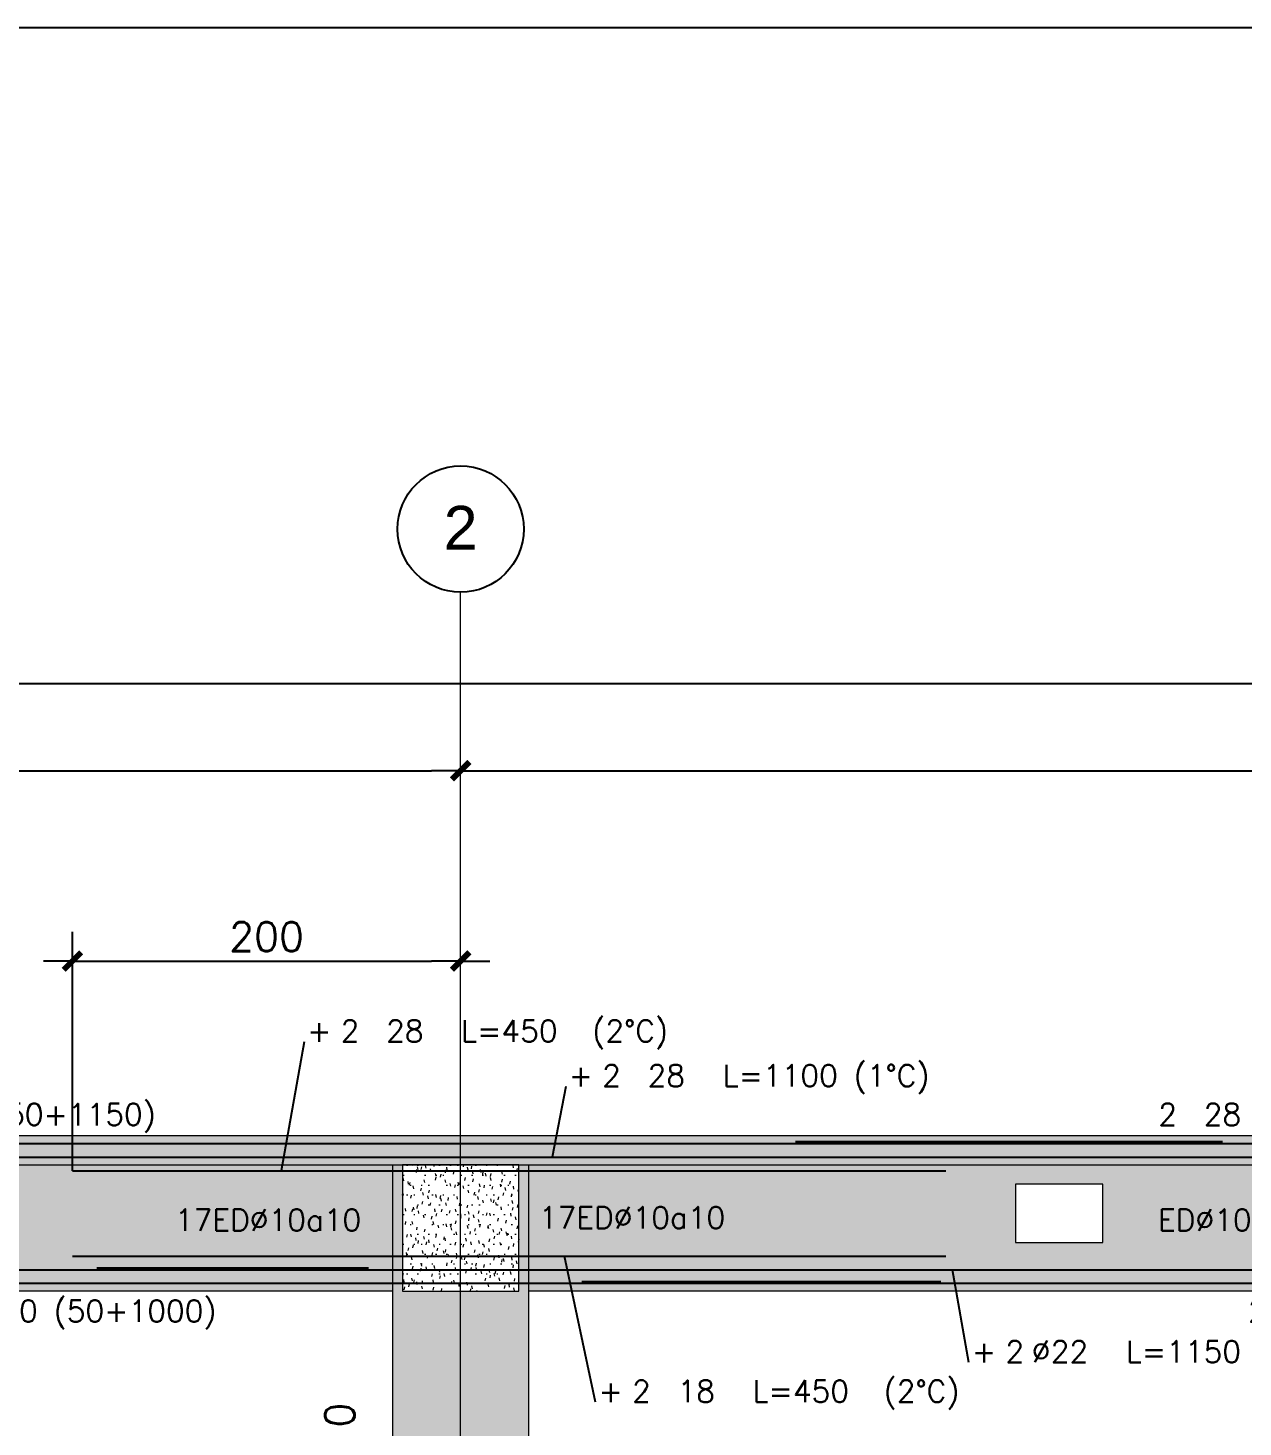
# Model space of a CAD drawing. Extents: x -9609 to 18865, y -11714 to 16567.
# Drawn here: x 1979 to 2605, y 3402 to 4123 of the extents above; entities that cross this region are included whole.
import ezdxf
from ezdxf.enums import TextEntityAlignment as Align

# ---------------------------------------------------------------- set-up
doc = ezdxf.new("R2010")
doc.units = 0
doc.header["$LTSCALE"] = 30
doc.header["$MEASUREMENT"] = 0
doc.linetypes.add('EJEI$0$RLE-PROYECCION', pattern=[0.71438, 0.47625, -0.23813])
doc.layers.get('0').update_dxf_attribs({"linetype": 'CONTINUOUS'})
doc.layers.add('EJEI$0$RLA-ACHURADO', color=30, linetype='EJEI$0$RLE-PROYECCION', lineweight=15, transparency=0.7)
for name, color, linetype, lineweight in [('EJEI$0$RLA-CONTORNO', 30, 'CONTINUOUS', 15), ('EJEI$0$RLA-EJE', 3, 'CONTINUOUS', 25), ('EJEI$0$RLA-EJES', 1, 'CONTINUOUS', 9)]:
    doc.layers.add(name, color=color, linetype=linetype, lineweight=lineweight)
for name, color, linetype in [('EJEI$0$RLA-FE', 7, 'CONTINUOUS'), ('EJEI$0$RLA-TEXTOS-FE', 9, 'CONTINUOUS'), ('RLA-FORMATO', 7, 'CONTINUOUS')]:
    doc.layers.add(name, color=color, linetype=linetype)
doc.styles.add('EJEI$0$Arial_1', font='arial.ttf', dxfattribs={"height": 22.49999999999998})
doc.styles.add('EJEI$0$RomanS', font='romans.shx', dxfattribs={"height": 11.25})
doc.dimstyles.new('EJEI$0$ING50', dxfattribs={"dimscale": 50, "dimtxt": 0.27, "dimasz": 0.3, "dimexe": 0, "dimexo": 0, "dimgap": 0.1, "dimtad": 1, "dimdec": 1, "dimzin": 12, "dimdsep": 46, "dimtxsty": 'EJEI$0$RomanS', "dimblk": 'EJEI$0$TICK1', "dimblk1": 'EJEI$0$TICK1', "dimblk2": 'EJEI$0$TICK1', "dimcen": 0.09, "dimclrd": 2, "dimclre": 1, "dimclrt": 3, "dimadec": 0, "dimazin": 0, "dimtfac": 1, "dimtdec": 0, "dimtix": 1, "dimtmove": 2, "dimatfit": 3, "dimldrblk": 'EJEI$0$TICK1', "dimfxl": 0, "dimfxlon": 1, "dimtolj": 1, "dimtzin": 0, "dimarcsym": 0})
pattern_1 = [(0, (-2025.082, -1558.006), (7.448, 5.08), [0.614, -4.971, 0.614, -4.971, -29.791]), (0, (-2025.082, -1558.006), (7.448, 5.08), [-11.172, 0.614, -10.557, 0.614, -4.971, -13.034]), (0, (-2025.082, -1558.006), (7.448, 5.08), [-27.929, 0.614, -3.109, 0.614, -8.695]), (101.948, (-2022.289, -1555.466), (-5.335870335212284, 15.05755600241292), [1.484, -12.007, 1.484, -83.95599999999999]), (101.948, (-2022.289, -1555.466), (-5.335870335212284, 15.05755600241292), [-14.974, -12.007, 1.484, -25.497, -44.968]), (101.948, (-2022.289, -1555.466), (-5.335870335212284, 15.05755600241292), [-53.96199999999999, 1.484, -12.007, 1.484, -29.994]), (101.948, (-2022.289, -1555.466), (-5.335870335212284, 15.05755600241292), [-68.93599999999999, -7.509999999999999, 1.484, -21]), (258.052, (-2021.358, -1545.306), (-2.111606245818324, -20.13709939545964), [1.484, -12.007, 1.484, -83.956]), (258.052, (-2021.358, -1545.306), (-2.111606245818324, -20.13709939545964), [-14.974, -12.007, 1.484, -25.497, -44.968]), (258.052, (-2021.358, -1545.306), (-2.111606245818324, -20.13709939545964), [-53.962, 1.484, -12.007, 1.484, -29.994]), (258.052, (-2021.358, -1545.306), (-2.111606245818324, -20.13709939545964), [-68.936, -7.51, 1.484, -21])]

# ---------------------------------------------------------------- blocks, each defined once
blk = doc.blocks.new('EJEI$0$Grid - RLE-EJE-192293-EJE I')
at = {"layer": 'EJEI$0$RLA-EJE'}
blk.add_circle((410.2007436822512, 1495.5), 32.50000000000003, dxfattribs=at)
blk = doc.blocks.new('EJEI$0$TICK1')
at = {"color": 2}
for points in [[(0, 0), (-1, 0)], [(1.818989403545856e-12, 0), (1.000000000001819, 0)]]:
    blk.add_lwpolyline(points, dxfattribs=at)
at = {"color": 2, "const_width": 0.2}
blk.add_lwpolyline([(-0.2999999999974534, -0.3000000000001819), (0.3000000000010914, 0.3000000000001819)], dxfattribs=at)
blk = doc.blocks.new('EJEI$0$DIMBLOCK1-EJE I')
at = {"color": 2, "lineweight": -2, "transparency": 16777216}
blk.add_line((-2207.379752607801, 1416.016966708544), (447.684078153283, 1416.016966708544), dxfattribs=at)
at = {"color": 2, "lineweight": -2, "transparency": 16777216, "xscale": 15, "yscale": 15, "zscale": 15, "rotation": 180}
blk.add_blockref('EJEI$0$TICK1', (-2222.379752607801, 1416.016966708544), dxfattribs=at)
at = {"color": 2, "lineweight": -2, "transparency": 16777216, "xscale": 15, "yscale": 15, "zscale": 15}
blk.add_blockref('EJEI$0$TICK1', (462.684078153283, 1416.016966708544), dxfattribs=at)
at = {"color": 3, "transparency": 16777216, "insert": (-879.847837227259, 1428.615521242052), "char_height": 14.99999999999999, "attachment_point": 5, "style": 'EJEI$0$RomanS'}
blk.add_mtext('\\A1;2685.1', dxfattribs=at)
blk = doc.blocks.new('EJEI$0$DIMBLOCK3-EJE I')
at = {"color": 2, "lineweight": -2, "transparency": 16777216}
blk.add_line((-1189.815921852376, 1371.016966708544), (-494.8159218523783, 1371.016966708544), dxfattribs=at)
at = {"color": 2, "lineweight": -2, "transparency": 16777216, "xscale": 15, "yscale": 15, "zscale": 15, "rotation": 180}
blk.add_blockref('EJEI$0$TICK1', (-1204.815921852376, 1371.016966708544), dxfattribs=at)
at = {"color": 2, "lineweight": -2, "transparency": 16777216, "xscale": 15, "yscale": 15, "zscale": 15}
blk.add_blockref('EJEI$0$TICK1', (-479.8159218523783, 1371.016966708544), dxfattribs=at)
at = {"color": 3, "transparency": 16777216, "insert": (-842.315921852377, 1383.585954881999), "char_height": 14.99999999999999, "attachment_point": 5, "style": 'EJEI$0$RomanS'}
blk.add_mtext('\\A1;725', dxfattribs=at)
blk = doc.blocks.new('EJEI$0$DIMBLOCK4-EJE I')
at = {"color": 2, "lineweight": -2, "transparency": 16777216}
blk.add_line((-464.8159218523783, 1371.016966708544), (395.2007436822515, 1371.016966708544), dxfattribs=at)
at = {"color": 2, "lineweight": -2, "transparency": 16777216, "xscale": 15, "yscale": 15, "zscale": 15, "rotation": 180}
blk.add_blockref('EJEI$0$TICK1', (-479.8159218523783, 1371.016966708544), dxfattribs=at)
at = {"color": 2, "lineweight": -2, "transparency": 16777216, "xscale": 15, "yscale": 15, "zscale": 15}
blk.add_blockref('EJEI$0$TICK1', (410.2007436822515, 1371.016966708544), dxfattribs=at)
at = {"color": 3, "transparency": 16777216, "insert": (-34.8075890850634, 1383.585954881999), "char_height": 14.99999999999999, "attachment_point": 5, "style": 'EJEI$0$RomanS'}
blk.add_mtext('\\A1;890', dxfattribs=at)
blk = doc.blocks.new('*U144')
at = {"layer": 'EJEI$0$RLA-FE'}
for p, q in [((0, -50), (0, 0)), ((0, 0), (1068.214279669862, -1.13686837721616e-13)), ((1068.214279669862, -1.13686837721616e-13), (1118.214279669862, -1.13686837721616e-13)), ((1118.214279669862, -1.13686837721616e-13), (1150, -1.13686837721616e-13)), ((1150, -1.13686837721616e-13), (1150, -1.13686837721616e-13))]:
    blk.add_line(p, q, dxfattribs=at)
at = {"layer": 'EJEI$0$RLA-FE', "color": 3, "style": 'EJEI$0$RomanS', "flags": 8}
for tag, p in [('F=', (382.1667795508604, 9.323989237034652)), ('NUM', (396.575516985373, 9.323989237034652))]:
    blk.add_attdef(tag, text='', height=11.25, dxfattribs=at).set_placement(p, align=Align.RIGHT)
at = {"layer": 'EJEI$0$RLA-FE', "color": 3, "style": 'EJEI$0$RomanS'}
for tag, p, flags in [('PHI', (400.4711671877244, 9.537966497898765), 14), ('DIAM', (410.3268153756471, 9.323989237034652), 12), ('MINUS', (432.3454571527566, 9.323989237034652), 13), ('MARK', (445.7373168068466, 9.323989237034652), 13), ('TEXTO_FE1', (449.0380524667742, 9.323989237034652), 8), ('TEXTO_FE2', (516.5600694088878, 9.341729573148427), 8), ('TIPO', (573.8024806983296, -75.77924903374264), 13), ('NVECES', (559.9265189603332, -94.71745885508312), 13), ('NUMFE', (563.861665715735, -114.4790647395571), 13), ('CAPA', (572.0584716300541, -133.5987477060091), 13), ('DESPLAZA', (278.3430910834027, -151.5900093130861), 13), ('ESPACIO', (284.3894665943392, -169.9534517920375), 13), ('CANT', (298.2259047301677, -188.7532187339833), 13)]:
    blk.add_attdef(tag, p, '', height=11.25, dxfattribs=dict(at, flags=flags))
blk = doc.blocks.new('*U43')
at = {"layer": 'EJEI$0$RLA-FE'}
for p, q in [((0, 0), (0, 0)), ((0, 0), (368.2142796698622, -1.13686837721616e-13)), ((368.2142796698622, -1.13686837721616e-13), (418.2142796698622, -1.13686837721616e-13)), ((418.2142796698622, -1.13686837721616e-13), (450, -1.13686837721616e-13)), ((450, -1.13686837721616e-13), (450, -1.13686837721616e-13))]:
    blk.add_line(p, q, dxfattribs=at)
at = {"layer": 'EJEI$0$RLA-FE', "color": 3, "style": 'EJEI$0$RomanS', "flags": 8}
for tag, p in [('F=', (133.4403038618794, 66.32398923703465)), ('NUM', (147.8490412963921, 66.32398923703465))]:
    blk.add_attdef(tag, text='', height=11.25, dxfattribs=at).set_placement(p, align=Align.RIGHT)
at = {"layer": 'EJEI$0$RLA-FE', "color": 3, "style": 'EJEI$0$RomanS'}
for tag, p, flags in [('PHI', (151.7446914987435, 66.53796649789876), 14), ('DIAM', (161.6003396866662, 66.32398923703465), 12), ('MINUS', (183.6189814637756, 66.32398923703465), 13), ('MARK', (197.0108411178657, 66.32398923703465), 13), ('TEXTO_FE1', (200.3115767777932, 66.32398923703465), 8), ('TEXTO_FE2', (267.8335937199068, 66.34172957314843), 8), ('TIPO', (223.8024806983295, -75.77924903374264), 13), ('NVECES', (209.9265189603331, -94.71745885508312), 13), ('NUMFE', (213.8616657157348, -114.4790647395571), 13), ('CAPA', (222.058471630054, -133.5987477060091), 13), ('DESPLAZA', (278.3430910834027, -151.5900093130861), 13), ('ESPACIO', (284.3894665943392, -169.9534517920375), 13), ('CANT', (298.2259047301677, -188.7532187339833), 13)]:
    blk.add_attdef(tag, p, '', height=11.25, dxfattribs=dict(at, flags=flags))
blk = doc.blocks.new('*D103')
at = {"layer": 'EJEI$0$RLA-FE', "color": 2, "lineweight": -2, "transparency": 16777216}
blk.add_line((-664.8159218523795, 1273), (-494.8159218523792, 1273), dxfattribs=at)
at = {"layer": 'EJEI$0$RLA-FE', "color": 2, "lineweight": -2, "transparency": 16777216, "xscale": 15, "yscale": 15, "zscale": 15, "rotation": 180}
blk.add_blockref('EJEI$0$TICK1', (-679.8159218523795, 1273), dxfattribs=at)
at = {"layer": 'EJEI$0$RLA-FE', "color": 2, "lineweight": -2, "transparency": 16777216, "xscale": 15, "yscale": 15, "zscale": 15}
blk.add_blockref('EJEI$0$TICK1', (-479.8159218523792, 1273), dxfattribs=at)
at = {"layer": 'EJEI$0$RLA-FE', "color": 3, "transparency": 16777216, "insert": (-579.8159218523793, 1285.568988173456), "char_height": 14.99999999999999, "attachment_point": 5, "style": 'EJEI$0$RomanS'}
blk.add_mtext('\\A1;200', dxfattribs=at)
blk = doc.blocks.new('*U145')
at = {"layer": 'EJEI$0$RLA-FE'}
for p, q in [((0, 0), (0, 0)), ((0, 0), (668.2142796698624, -1.13686837721616e-13)), ((668.2142796698624, -1.13686837721616e-13), (718.2142796698624, -1.13686837721616e-13)), ((718.2142796698624, -1.13686837721616e-13), (750.0000000000002, -1.13686837721616e-13)), ((750.0000000000002, -1.13686837721616e-13), (750.0000000000002, -50.00000000000011))]:
    blk.add_line(p, q, dxfattribs=at)
at = {"layer": 'EJEI$0$RLA-FE', "color": 3, "style": 'EJEI$0$RomanS', "flags": 8}
for tag, p in [('F=', (182.2085498023629, 9.323989237034652)), ('NUM', (196.6172872368755, 9.323989237034652))]:
    blk.add_attdef(tag, text='', height=11.25, dxfattribs=at).set_placement(p, align=Align.RIGHT)
at = {"layer": 'EJEI$0$RLA-FE', "color": 3, "style": 'EJEI$0$RomanS'}
for tag, p, flags in [('PHI', (200.5129374392269, 9.537966497898765), 14), ('DIAM', (210.3685856271496, 9.323989237034652), 12), ('MINUS', (232.3872274042591, 9.323989237034652), 13), ('MARK', (245.7790870583491, 9.323989237034652), 13), ('TEXTO_FE1', (249.0798227182767, 9.323989237034652), 8), ('TEXTO_FE2', (316.6018396603903, 9.341729573148427), 8), ('TIPO', (373.8024806983296, -75.77924903374264), 13), ('NVECES', (359.9265189603332, -94.71745885508312), 13), ('NUMFE', (363.8616657157349, -114.4790647395571), 13), ('CAPA', (372.0584716300541, -133.5987477060091), 13), ('DESPLAZA', (278.3430910834027, -151.5900093130861), 13), ('ESPACIO', (284.3894665943392, -169.9534517920375), 13), ('CANT', (298.2259047301677, -188.7532187339833), 13)]:
    blk.add_attdef(tag, p, '', height=11.25, dxfattribs=dict(at, flags=flags))
blk = doc.blocks.new('*U46')
at = {"layer": 'EJEI$0$RLA-FE', "color": 6}
blk.add_line((0, 1), (219.9999999943287, 1), dxfattribs=at)
at = {"layer": 'EJEI$0$RLA-FE', "color": 3, "style": 'EJEI$0$RomanS', "flags": 8}
for tag, p in [('(', (95.65654625712995, 9.142977420073066)), (')', (133.9949603655015, 9.142977420073066)), ('EMP', (114.6821108734122, 9.142977420073066))]:
    blk.add_attdef(tag, text='', height=11.25, dxfattribs=at).set_placement(p, align=Align.CENTER)
blk = doc.blocks.new('*U155')
at = {"layer": 'EJEI$0$RLA-FE'}
for p, q in [((0, 40), (0, 0)), ((0, 0), (928.2142796698624, 1.13686837721616e-13)), ((928.2142796698624, 1.13686837721616e-13), (978.2142796698624, 1.13686837721616e-13)), ((978.2142796698624, 1.13686837721616e-13), (1010, 1.13686837721616e-13)), ((1010, 1.13686837721616e-13), (1010, 1.13686837721616e-13))]:
    blk.add_line(p, q, dxfattribs=at)
at = {"layer": 'EJEI$0$RLA-FE', "color": 3, "style": 'EJEI$0$RomanS', "flags": 8}
for tag, p in [('F=', (413.4403038618796, -19.89452767022874)), ('NUM', (427.8490412963922, -19.89452767022874))]:
    blk.add_attdef(tag, text='', height=11.25, dxfattribs=at).set_placement(p, align=Align.RIGHT)
at = {"layer": 'EJEI$0$RLA-FE', "color": 3, "style": 'EJEI$0$RomanS'}
for tag, p, flags in [('PHI', (431.7446914987436, -19.68055040936463), 12), ('DIAM', (441.6003396866663, -19.89452767022874), 12), ('MINUS', (463.6189814637758, -19.89452767022874), 13), ('MARK', (477.0108411178658, -19.89452767022874), 13), ('TEXTO_FE1', (480.3115767777933, -19.89452767022874), 8), ('TEXTO_FE2', (547.833593719907, -19.87678733411497), 8), ('TIPO', (503.8024806983296, -57.91703073749272), 13), ('NVECES', (489.9265189603332, -76.8552405588332), 13), ('NUMFE', (493.8616657157349, -96.61684644330717), 13), ('CAPA', (502.0584716300541, -115.7365294097592), 13), ('DESPLAZA', (277.1756579832891, -134.1695858746364), 13), ('ESPACIO', (283.2220334942256, -152.5330283535878), 13), ('CANT', (297.0584716300541, -171.3327952955336), 13)]:
    blk.add_attdef(tag, p, '', height=11.25, dxfattribs=dict(at, flags=flags))
blk = doc.blocks.new('*U156')
at = {"layer": 'EJEI$0$RLA-FE'}
for p, q in [((0, 40), (0, 0)), ((0, 0), (628.2142796698624, 1.13686837721616e-13)), ((628.2142796698624, 1.13686837721616e-13), (678.2142796698624, 1.13686837721616e-13)), ((678.2142796698624, 1.13686837721616e-13), (710.0000000000002, 1.13686837721616e-13)), ((710.0000000000002, 1.13686837721616e-13), (710.0000000000002, 1.13686837721616e-13))]:
    blk.add_line(p, q, dxfattribs=at)
at = {"layer": 'EJEI$0$RLA-FE', "color": 3, "style": 'EJEI$0$RomanS', "flags": 8}
for tag, p in [('F=', (263.4403038618796, -47.89452767022874)), ('NUM', (277.8490412963922, -47.89452767022874))]:
    blk.add_attdef(tag, text='', height=11.25, dxfattribs=at).set_placement(p, align=Align.RIGHT)
at = {"layer": 'EJEI$0$RLA-FE', "color": 3, "style": 'EJEI$0$RomanS'}
for tag, p, flags in [('PHI', (281.7446914987436, -47.68055040936463), 12), ('DIAM', (291.6003396866663, -47.89452767022874), 12), ('MINUS', (313.6189814637758, -47.89452767022874), 13), ('MARK', (327.0108411178658, -47.89452767022874), 13), ('TEXTO_FE1', (330.3115767777933, -47.89452767022874), 8), ('TEXTO_FE2', (397.833593719907, -47.87678733411497), 8), ('TIPO', (353.8024806983296, -57.91703073749272), 13), ('NVECES', (339.9265189603332, -76.8552405588332), 13), ('NUMFE', (343.8616657157349, -96.61684644330717), 13), ('CAPA', (352.0584716300541, -115.7365294097592), 13), ('DESPLAZA', (277.1756579832891, -134.1695858746364), 13), ('ESPACIO', (283.2220334942256, -152.5330283535878), 13), ('CANT', (297.0584716300541, -171.3327952955336), 13)]:
    blk.add_attdef(tag, p, '', height=11.25, dxfattribs=dict(at, flags=flags))
blk = doc.blocks.new('*U157')
at = {"layer": 'EJEI$0$RLA-FE'}
for p, q in [((1110, 1.13686837721616e-13), (1110, 40.00000000000011)), ((0, 0), (0, 0)), ((0, 0), (1028.214279669862, 1.13686837721616e-13)), ((1028.214279669862, 1.13686837721616e-13), (1078.214279669862, 1.13686837721616e-13)), ((1078.214279669862, 1.13686837721616e-13), (1110, 1.13686837721616e-13))]:
    blk.add_line(p, q, dxfattribs=at)
at = {"layer": 'EJEI$0$RLA-FE', "color": 3, "style": 'EJEI$0$RomanS', "flags": 8}
for tag, p in [('F=', (463.4403038618796, -47.89452767022874)), ('NUM', (477.8490412963922, -47.89452767022874))]:
    blk.add_attdef(tag, text='', height=11.25, dxfattribs=at).set_placement(p, align=Align.RIGHT)
at = {"layer": 'EJEI$0$RLA-FE', "color": 3, "style": 'EJEI$0$RomanS'}
for tag, p, flags in [('PHI', (481.7446914987436, -47.68055040936463), 12), ('DIAM', (491.6003396866663, -47.89452767022874), 12), ('MINUS', (513.6189814637758, -47.89452767022874), 13), ('MARK', (527.0108411178658, -47.89452767022874), 13), ('TEXTO_FE1', (530.3115767777933, -47.89452767022874), 8), ('TEXTO_FE2', (597.833593719907, -47.87678733411497), 8), ('TIPO', (553.8024806983296, -57.91703073749272), 13), ('NVECES', (539.9265189603332, -76.8552405588332), 13), ('NUMFE', (543.861665715735, -96.61684644330717), 13), ('CAPA', (552.0584716300541, -115.7365294097592), 13), ('DESPLAZA', (277.1756579832891, -134.1695858746364), 13), ('ESPACIO', (283.2220334942256, -152.5330283535878), 13), ('CANT', (297.0584716300541, -171.3327952955336), 13)]:
    blk.add_attdef(tag, p, '', height=11.25, dxfattribs=dict(at, flags=flags))
blk = doc.blocks.new('*U54')
at = {"layer": 'EJEI$0$RLA-FE', "color": 6}
blk.add_line((0, 1), (139.9999999943238, 1), dxfattribs=at)
at = {"layer": 'EJEI$0$RLA-FE', "color": 3, "style": 'EJEI$0$RomanS', "flags": 8}
for tag, p in [('(', (55.65654625712747, 9.142977420073066)), (')', (93.99496036549905, 9.142977420073066)), ('EMP', (74.68211087340975, 9.142977420073066))]:
    blk.add_attdef(tag, text='', height=11.25, dxfattribs=at).set_placement(p, align=Align.CENTER)
blk = doc.blocks.new('*U158')
at = {"layer": 'EJEI$0$RLA-FE'}
for p, q in [((860.0000000000002, 1.13686837721616e-13), (860.0000000000002, 40.00000000000011)), ((0, 0), (0, 0)), ((0, 0), (778.2142796698624, 1.13686837721616e-13)), ((778.2142796698624, 1.13686837721616e-13), (828.2142796698624, 1.13686837721616e-13)), ((828.2142796698624, 1.13686837721616e-13), (860.0000000000002, 1.13686837721616e-13))]:
    blk.add_line(p, q, dxfattribs=at)
at = {"layer": 'EJEI$0$RLA-FE', "color": 3, "style": 'EJEI$0$RomanS', "flags": 8}
for tag, p in [('F=', (338.4403038618796, -19.89452767022874)), ('NUM', (352.8490412963922, -19.89452767022874))]:
    blk.add_attdef(tag, text='', height=11.25, dxfattribs=at).set_placement(p, align=Align.RIGHT)
at = {"layer": 'EJEI$0$RLA-FE', "color": 3, "style": 'EJEI$0$RomanS'}
for tag, p, flags in [('PHI', (356.7446914987436, -19.68055040936463), 12), ('DIAM', (366.6003396866663, -19.89452767022874), 12), ('MINUS', (388.6189814637758, -19.89452767022874), 13), ('MARK', (402.0108411178658, -19.89452767022874), 13), ('TEXTO_FE1', (405.3115767777933, -19.89452767022874), 8), ('TEXTO_FE2', (472.833593719907, -19.87678733411497), 8), ('TIPO', (428.8024806983296, -57.91703073749272), 13), ('NVECES', (414.9265189603332, -76.8552405588332), 13), ('NUMFE', (418.8616657157349, -96.61684644330717), 13), ('CAPA', (427.0584716300541, -115.7365294097592), 13), ('DESPLAZA', (277.1756579832891, -134.1695858746364), 13), ('ESPACIO', (283.2220334942256, -152.5330283535878), 13), ('CANT', (297.0584716300541, -171.3327952955336), 13)]:
    blk.add_attdef(tag, p, '', height=11.25, dxfattribs=dict(at, flags=flags))
blk = doc.blocks.new('*U56')
at = {"layer": 'EJEI$0$RLA-FE', "color": 6}
blk.add_line((0, 1), (184.9999999943584, 1), dxfattribs=at)
at = {"layer": 'EJEI$0$RLA-FE', "color": 3, "style": 'EJEI$0$RomanS', "flags": 8}
for tag, p in [('(', (78.15654625714478, 9.142977420073066)), (')', (116.4949603655164, 9.142977420073066)), ('EMP', (97.18211087342706, 9.142977420073066))]:
    blk.add_attdef(tag, text='', height=11.25, dxfattribs=at).set_placement(p, align=Align.CENTER)
blk = doc.blocks.new('*U140')
at = {"layer": 'EJEI$0$RLA-FE'}
for p, q in [((0, 0), (0, 0)), ((0, 0), (368.2142796698622, -1.13686837721616e-13)), ((368.2142796698622, -1.13686837721616e-13), (418.2142796698622, -1.13686837721616e-13)), ((418.2142796698622, -1.13686837721616e-13), (450, -1.13686837721616e-13)), ((450, -1.13686837721616e-13), (450, -1.13686837721616e-13))]:
    blk.add_line(p, q, dxfattribs=at)
at = {"layer": 'EJEI$0$RLA-FE', "color": 3, "style": 'EJEI$0$RomanS', "text_generation_flag": 2}
for tag, p, flags in [('NUMFE', (213.8616657157348, 256.036074587184), 13), ('NVECES', (209.9265189603331, 236.27446870271), 13), ('TIPO', (223.8024806983295, 217.3362588813695), 13), ('PHI', (301.8831172721209, 75.0190433497281), 14), ('DIAM', (311.7387654600436, 75.2330206105922), 12), ('MINUS', (333.7574072371531, 75.2330206105922), 13), ('MARK', (347.1492668912431, 75.2330206105922), 13), ('TEXTO_FE1', (350.4500025511707, 75.2330206105922), 8), ('TEXTO_FE2', (417.9720194932843, 75.21528027447843), 8)]:
    blk.add_attdef(tag, p, '', height=11.25, rotation=180, dxfattribs=dict(at, flags=flags))
at = {"layer": 'EJEI$0$RLA-FE', "color": 3, "style": 'EJEI$0$RomanS', "text_generation_flag": 2, "flags": 8}
for tag, p in [('F=', (283.5787296352569, 75.2330206105922)), ('NUM', (297.9874670697695, 75.2330206105922))]:
    blk.add_attdef(tag, text='', height=11.25, rotation=180, dxfattribs=at).set_placement(p, align=Align.RIGHT)
at = {"layer": 'EJEI$0$RLA-FE', "color": 3, "style": 'EJEI$0$RomanS', "flags": 13}
for tag, p in [('CAPA', (222.058471630054, -133.5987477060091)), ('DESPLAZA', (278.3430910834027, -151.5900093130861)), ('ESPACIO', (284.3894665943392, -169.9534517920375)), ('CANT', (298.2259047301677, -188.7532187339833))]:
    blk.add_attdef(tag, p, '', height=11.25, dxfattribs=at)
blk = doc.blocks.new('*U122')
at = {"layer": 'EJEI$0$RLA-FE'}
for p, q in [((0, 0), (0, 0)), ((0, 0), (1018.214279669862, -1.13686837721616e-13)), ((1018.214279669862, -1.13686837721616e-13), (1068.214279669862, -1.13686837721616e-13)), ((1068.214279669862, -1.13686837721616e-13), (1100, -1.13686837721616e-13)), ((1100, -1.13686837721616e-13), (1100, -1.13686837721616e-13))]:
    blk.add_line(p, q, dxfattribs=at)
at = {"layer": 'EJEI$0$RLA-FE', "color": 3, "style": 'EJEI$0$RomanS', "flags": 8}
for tag, p in [('F=', (555.672904371215, 36.32398923703465)), ('NUM', (570.0816418057277, 36.32398923703465))]:
    blk.add_attdef(tag, text='', height=11.25, dxfattribs=at).set_placement(p, align=Align.RIGHT)
at = {"layer": 'EJEI$0$RLA-FE', "color": 3, "style": 'EJEI$0$RomanS'}
for tag, p, flags in [('PHI', (573.9772920080791, 36.53796649789876), 14), ('DIAM', (583.8329401960018, 36.32398923703465), 12), ('MINUS', (605.8515819731113, 36.32398923703465), 13), ('MARK', (619.2434416272013, 36.32398923703465), 13), ('TEXTO_FE1', (622.5441772871288, 36.32398923703465), 8), ('TEXTO_FE2', (690.0661942292425, 36.34172957314843), 8), ('TIPO', (548.8024806983296, -75.77924903374264), 13), ('NVECES', (534.9265189603332, -94.71745885508312), 13), ('NUMFE', (538.861665715735, -114.4790647395571), 13), ('CAPA', (547.0584716300541, -133.5987477060091), 13), ('DESPLAZA', (278.3430910834027, -151.5900093130861), 13), ('ESPACIO', (284.3894665943392, -169.9534517920375), 13), ('CANT', (298.2259047301677, -188.7532187339833), 13)]:
    blk.add_attdef(tag, p, '', height=11.25, dxfattribs=dict(at, flags=flags))
blk = doc.blocks.new('EJEI')
at = {"layer": 'EJEI$0$RLA-ACHURADO'}
h = blk.add_hatch(dxfattribs=at)
h.set_pattern_fill('SAND - DENSE', color=256, style=0, pattern_type=2)
h.set_pattern_definition(pattern_1)
h.paths.add_polyline_path([(-1011.592426524255, 1168.000000000003), (525.1840781540683, 1168.000000000003), (525.1840781540683, 1183.000000000003), (-1239.815921852382, 1183.000000000003), (-1239.815921852382, 1168.000000000003)], flags=0)
h = blk.add_hatch(dxfattribs=at)
h.set_pattern_fill('SAND - DENSE', color=256, style=0, pattern_type=2)
h.set_pattern_definition([(0, (-2025.082, -1558.006), (7.448, 5.08), [0.614, -4.971, 0.614, -4.971, -29.791]), (0, (-2025.082, -1558.006), (7.448, 5.08), [-11.172, 0.614, -10.557, 0.614, -4.971, -13.034]), (0, (-2025.082, -1558.006), (7.448, 5.08), [-27.929, 0.614, -3.109, 0.614, -8.695]), (101.948, (-2022.289, -1555.466), (-5.335870335212284, 15.05755600241292), [1.483999999999999, -12.00699999999999, 1.483999999999999, -83.95599999999996]), (101.948, (-2022.289, -1555.466), (-5.335870335212284, 15.05755600241292), [-14.97399999999999, -12.00699999999999, 1.483999999999999, -25.49699999999999, -44.96799999999998]), (101.948, (-2022.289, -1555.466), (-5.335870335212284, 15.05755600241292), [-53.96199999999997, 1.483999999999999, -12.00699999999999, 1.483999999999999, -29.99399999999999]), (101.948, (-2022.289, -1555.466), (-5.335870335212284, 15.05755600241292), [-68.93599999999996, -7.509999999999997, 1.483999999999999, -20.99999999999999]), (258.052, (-2021.358, -1545.306), (-2.111606245818324, -20.13709939545964), [1.484, -12.007, 1.484, -83.956]), (258.052, (-2021.358, -1545.306), (-2.111606245818324, -20.13709939545964), [-14.974, -12.007, 1.484, -25.497, -44.968]), (258.052, (-2021.358, -1545.306), (-2.111606245818324, -20.13709939545964), [-53.962, 1.484, -12.007, 1.484, -29.994]), (258.052, (-2021.358, -1545.306), (-2.111606245818324, -20.13709939545964), [-68.936, -7.51, 1.484, -21])])
h.paths.add_polyline_path([(-973.9936988741273, 1128.000000000002), (-973.9936988741274, 1158.000000000002), (-928.9936988741274, 1158.000000000002), (-928.9936988741273, 1128.000000000002)])
h.paths.add_polyline_path([(-514.8159218500913, 1103.000000000003), (-514.8159218500913, 1168.000000000004), (-1169.81592185239, 1168.000000000003), (-1169.81592185239, 1103.000000000003)])
h.paths.add_polyline_path([(-755.654810363222, 1158.000000000002), (-710.6548103632222, 1158.000000000002), (-710.654810363222, 1128.000000000002), (-755.6548103632222, 1128.000000000002)])
h = blk.add_hatch(dxfattribs=at)
h.set_pattern_fill('SAND - DENSE', color=256, style=0, pattern_type=2)
h.set_pattern_definition(pattern_1)
h.paths.add_polyline_path([(-514.8159218500913, 787.000000000003), (-444.8159218500912, 787.000000000003), (-444.8159218500912, 1168.000000000003), (-449.7992563196642, 1168.000000000003), (-449.7992563196642, 1103.000000000003), (-509.7992563196644, 1103.000000000003), (-509.7992563196644, 1168.000000000003), (-514.8159218500913, 1168.000000000003), (-514.8159218500913, 1103.000000000003)], flags=0)
h = blk.add_hatch(dxfattribs=at)
h.set_pattern_fill('SAND - DENSE', color=256, style=0, pattern_type=2)
h.set_pattern_definition(pattern_1)
h.paths.add_polyline_path([(-509.7992563196644, 1103.000000000003), (-449.7992563196642, 1103.000000000003), (-449.7992563196642, 1168.000000000003), (-509.7992563196644, 1168.000000000003)], flags=0)
h = blk.add_hatch(dxfattribs=at)
h.set_pattern_fill('SAND - DENSE', color=256, style=0, pattern_type=2)
h.set_pattern_definition([(0, (-1300.081999997716, -1558.006), (7.448, 5.08), [0.614, -4.971, 0.614, -4.971, -29.791]), (0, (-1300.081999997716, -1558.006), (7.448, 5.08), [-11.172, 0.614, -10.557, 0.614, -4.971, -13.034]), (0, (-1300.081999997716, -1558.006), (7.448, 5.08), [-27.929, 0.614, -3.109, 0.614, -8.695]), (101.948, (-1297.288999997716, -1555.466), (-5.335870335212284, 15.05755600241292), [1.483999999999999, -12.00699999999999, 1.483999999999999, -83.95599999999995]), (101.948, (-1297.288999997716, -1555.466), (-5.335870335212284, 15.05755600241292), [-14.97399999999999, -12.00699999999999, 1.483999999999999, -25.49699999999999, -44.96799999999998]), (101.948, (-1297.288999997716, -1555.466), (-5.335870335212284, 15.05755600241292), [-53.96199999999997, 1.483999999999999, -12.00699999999999, 1.483999999999999, -29.99399999999999]), (101.948, (-1297.288999997716, -1555.466), (-5.335870335212284, 15.05755600241292), [-68.93599999999995, -7.509999999999996, 1.483999999999999, -20.99999999999999]), (258.052, (-1296.357999997716, -1545.306), (-2.111606245818324, -20.13709939545964), [1.484, -12.007, 1.484, -83.956]), (258.052, (-1296.357999997716, -1545.306), (-2.111606245818324, -20.13709939545964), [-14.974, -12.007, 1.484, -25.497, -44.968]), (258.052, (-1296.357999997716, -1545.306), (-2.111606245818324, -20.13709939545964), [-53.962, 1.484, -12.007, 1.484, -29.994]), (258.052, (-1296.357999997716, -1545.306), (-2.111606245818324, -20.13709939545964), [-68.936, -7.51, 1.484, -21])])
h.paths.add_polyline_path([(-148.9825885183191, 1128.000000000002), (-193.9825885183191, 1128.000000000002), (-193.9825885183191, 1158.000000000002), (-148.9825885183191, 1158.000000000002)])
h.paths.add_polyline_path([(375.1840781532804, 1103.000000000003), (375.1840781532804, 1168.000000000004), (-444.8159218501061, 1168.000000000003), (-444.8159218501061, 1103.000000000003)])
h.paths.add_polyline_path([(124.3507448156743, 1158.000000000002), (124.3507448156743, 1128.000000000002), (79.35074481567426, 1128.000000000002), (79.35074481567426, 1158.000000000002)])
at = {"layer": 'EJEI$0$RLA-CONTORNO'}
for p, q in [((390.2007436823156, 1183), (-1184.799256325999, 1183)), ((-1174.799256325996, 1168), (-509.7992563196645, 1168)), ((-514.8159218500913, 787), (-514.8159218500913, 1168)), ((-509.7992563196646, 1168), (-509.7992563196646, 1103)), ((-449.7992563241381, 1168), (-509.799256315191, 1168)), ((-509.7942953821648, 1168), (-449.8042172571643, 1168)), ((-449.7992563196643, 1168), (380.2007436823185, 1168)), ((-449.7992563196643, 1103), (-449.7992563196643, 1168)), ((-444.8159218500913, 1168), (-444.8159218500913, 787)), ((-444.7992563196652, 1168), (-444.7992563196652, 1103)), ((-514.8159218500913, 1103), (-1169.815921852389, 1103)), ((-509.7992563196646, 1103), (-449.7992563196643, 1103)), ((375.1840781532804, 1103), (-444.7992563196651, 1103))]:
    blk.add_line(p, q, dxfattribs=at)
blk.add_lwpolyline([(-193.9825885183191, 1128.000000000002), (-148.9825885183191, 1128.000000000002), (-148.9825885183191, 1158.000000000002), (-193.9825885183191, 1158.000000000002)], close=True, dxfattribs=at)
at = {"layer": 'EJEI$0$RLA-EJES'}
blk.add_line((-479.8159218523783, -252.5170978273059), (-479.8159218523783, 1463), dxfattribs=at)
at = {"layer": 'EJEI$0$RLA-FE', "color": 1}
blk.add_line((-679.8159218523795, 1165), (-679.8159218523795, 1288), dxfattribs=at)
at = {"layer": 'EJEI$0$RLA-FE', "color": 2}
for p, q in [((-560.3900726554145, 1231.323989237035), (-572.3315830356914, 1165)), ((-425.6574721460905, 1208.323989237035), (-432.6428615257791, 1172)), ((-410.2516468820372, 1045.766979389408), (-426.2453260628972, 1121)), ((-217.8900726497547, 1066.105472329771), (-226.332065871331, 1114))]:
    blk.add_line(p, q, dxfattribs=at)
at = {"layer": 'EJEI$0$RLA-EJE'}
blk.add_blockref('EJEI$0$Grid - RLE-EJE-192293-EJE I', (-890.0166655346295, 7.815970093361102e-14), dxfattribs=at)
at = {"layer": 'EJEI$0$RLA-FE'}
ref = blk.add_blockref('*U43', (-679.8159218523795, 1165), dxfattribs=at)
ref.add_attrib('DIAM', '28', (-518.2155821657134, 1231.323989237035), dxfattribs={"color": 3, "height": 11.25, "style": 'EJEI$0$RomanS'})
ref.add_attrib('NUM', '2', dxfattribs={"color": 3, "height": 11.25, "style": 'EJEI$0$RomanS'}).set_placement((-531.9668805559872, 1231.323989237035), align=Align.RIGHT)
ref.add_attrib('TEXTO_FE1', 'L=450', (-479.5043450745861, 1231.323989237035), dxfattribs={"color": 3, "height": 11.25, "style": 'EJEI$0$RomanS'})
ref.add_attrib('TEXTO_FE2', '(2°C)', (-411.9823281324725, 1231.341729573148), dxfattribs={"color": 3, "height": 11.25, "style": 'EJEI$0$RomanS'})
ref.add_attrib('F=', '+', dxfattribs={"color": 3, "height": 11.25, "style": 'EJEI$0$RomanS'}).set_placement((-546.3756179904999, 1231.323989237035), align=Align.RIGHT)
ref = blk.add_blockref('*U122', (-967.315921852391, 1172), dxfattribs=at)
ref.add_attrib('DIAM', '28', (-383.4829816563892, 1208.323989237035), dxfattribs={"color": 3, "height": 11.25, "style": 'EJEI$0$RomanS'})
ref.add_attrib('NUM', '2', dxfattribs={"color": 3, "height": 11.25, "style": 'EJEI$0$RomanS'}).set_placement((-397.2342800466633, 1208.323989237035), align=Align.RIGHT)
ref.add_attrib('TEXTO_FE1', 'L=1100', (-344.7717445652622, 1208.323989237035), dxfattribs={"color": 3, "height": 11.25, "style": 'EJEI$0$RomanS'})
ref.add_attrib('TEXTO_FE2', '(1°C)', (-277.2497276231485, 1208.341729573148), dxfattribs={"color": 3, "height": 11.25, "style": 'EJEI$0$RomanS'})
ref.add_attrib('F=', '+', dxfattribs={"color": 3, "height": 11.25, "style": 'EJEI$0$RomanS'}).set_placement((-411.6430174811759, 1208.323989237035), align=Align.RIGHT)
ref = blk.add_blockref('*U144', (-1237.315921852391, 1179), dxfattribs=at)
ref.add_attrib('DIAM', '28', (-826.9891064767439, 1188.323989237035), dxfattribs={"color": 3, "height": 11.25, "style": 'EJEI$0$RomanS'})
ref.add_attrib('NUM', '2', dxfattribs={"color": 3, "height": 11.25, "style": 'EJEI$0$RomanS'}).set_placement((-840.740404867018, 1188.323989237035), align=Align.RIGHT)
ref.add_attrib('TEXTO_FE1', 'L=1200', (-788.2778693856169, 1188.323989237035), dxfattribs={"color": 3, "height": 11.25, "style": 'EJEI$0$RomanS'})
ref.add_attrib('TEXTO_FE2', '(50+1150)', (-720.7558524435033, 1188.341729573148), dxfattribs={"color": 3, "height": 11.25, "style": 'EJEI$0$RomanS'})
ref = blk.add_blockref('*U145', (-307.3159218467196, 1179), dxfattribs=at)
ref.add_attrib('DIAM', '28', (-96.94733621956982, 1188.323989237035), dxfattribs={"color": 3, "height": 11.25, "style": 'EJEI$0$RomanS'})
ref.add_attrib('NUM', '2', dxfattribs={"color": 3, "height": 11.25, "style": 'EJEI$0$RomanS'}).set_placement((-110.6986346098441, 1188.323989237035), align=Align.RIGHT)
ref.add_attrib('TEXTO_FE1', 'L=800', (-58.23609912844302, 1188.323989237035), dxfattribs={"color": 3, "height": 11.25, "style": 'EJEI$0$RomanS'})
ref.add_attrib('TEXTO_FE2', '(750+50)', (9.285917813670608, 1188.341729573148), dxfattribs={"color": 3, "height": 11.25, "style": 'EJEI$0$RomanS'})
for name, p in [('*U46', (-307.3159218467196, 1179)), ('*U54', (-667.3159218467197, 1114)), ('*U56', (-417.3159218467197, 1107))]:
    blk.add_blockref(name, p, dxfattribs=at)
ref = blk.add_blockref('*U156', (-1237.315921852361, 1114), dxfattribs=at)
ref.add_attrib('DIAM', '22', (-945.7155821656952, 1066.105472329771), dxfattribs={"color": 3, "height": 11.25, "style": 'EJEI$0$RomanS'})
ref.add_attrib('NUM', '2', dxfattribs={"color": 3, "height": 11.25, "style": 'EJEI$0$RomanS'}).set_placement((-959.4668805559693, 1066.105472329771), align=Align.RIGHT)
ref.add_attrib('TEXTO_FE1', 'L=750', (-907.0043450745682, 1066.105472329771), dxfattribs={"color": 3, "height": 11.25, "style": 'EJEI$0$RomanS'})
ref.add_attrib('TEXTO_FE2', '(1°C)(50+700)', (-839.4823281324545, 1066.123212665885), dxfattribs={"color": 3, "height": 11.25, "style": 'EJEI$0$RomanS'})
ref.add_attrib('PHI', '%%C', (-955.5712303536179, 1066.319449590635), dxfattribs={"color": 3, "height": 11.25, "style": 'EJEI$0$RomanS'})
ref.add_attrib('F=', '+', dxfattribs={"color": 3, "height": 11.25, "style": 'EJEI$0$RomanS'}).set_placement((-973.8756179904819, 1066.105472329771), align=Align.RIGHT)
ref = blk.add_blockref('*U157', (-667.3159218467197, 1114), dxfattribs=at)
ref.add_attrib('DIAM', '22', (-175.7155821600534, 1066.105472329771), dxfattribs={"color": 3, "height": 11.25, "style": 'EJEI$0$RomanS'})
ref.add_attrib('NUM', '2', dxfattribs={"color": 3, "height": 11.25, "style": 'EJEI$0$RomanS'}).set_placement((-189.4668805503275, 1066.105472329771), align=Align.RIGHT)
ref.add_attrib('TEXTO_FE1', 'L=1150', (-137.0043450689263, 1066.105472329771), dxfattribs={"color": 3, "height": 11.25, "style": 'EJEI$0$RomanS'})
ref.add_attrib('TEXTO_FE2', '(1°C)(1110+40)', (-69.48232812681272, 1066.123212665885), dxfattribs={"color": 3, "height": 11.25, "style": 'EJEI$0$RomanS'})
ref.add_attrib('PHI', '%%C', (-185.5712303479761, 1066.319449590635), dxfattribs={"color": 3, "height": 11.25, "style": 'EJEI$0$RomanS'})
ref.add_attrib('F=', '+', dxfattribs={"color": 3, "height": 11.25, "style": 'EJEI$0$RomanS'}).set_placement((-203.8756179848401, 1066.105472329771), align=Align.RIGHT)
ref = blk.add_blockref('*U155', (-1237.315921852361, 1107), dxfattribs=at)
ref.add_attrib('DIAM', '22', (-795.7155821656952, 1087.105472329771), dxfattribs={"color": 3, "height": 11.25, "style": 'EJEI$0$RomanS'})
ref.add_attrib('NUM', '2', dxfattribs={"color": 3, "height": 11.25, "style": 'EJEI$0$RomanS'}).set_placement((-809.4668805559693, 1087.105472329771), align=Align.RIGHT)
ref.add_attrib('TEXTO_FE1', 'L=1050', (-757.0043450745682, 1087.105472329771), dxfattribs={"color": 3, "height": 11.25, "style": 'EJEI$0$RomanS'})
ref.add_attrib('TEXTO_FE2', '(50+1000)', (-689.4823281324545, 1087.123212665885), dxfattribs={"color": 3, "height": 11.25, "style": 'EJEI$0$RomanS'})
ref.add_attrib('PHI', '%%C', (-805.5712303536179, 1087.319449590635), dxfattribs={"color": 3, "height": 11.25, "style": 'EJEI$0$RomanS'})
ref = blk.add_blockref('*U158', (-417.3159218467197, 1107), dxfattribs=at)
ref.add_attrib('DIAM', '22', (-50.71558216005337, 1087.105472329771), dxfattribs={"color": 3, "height": 11.25, "style": 'EJEI$0$RomanS'})
ref.add_attrib('NUM', '2', dxfattribs={"color": 3, "height": 11.25, "style": 'EJEI$0$RomanS'}).set_placement((-64.46688055032746, 1087.105472329771), align=Align.RIGHT)
ref.add_attrib('TEXTO_FE1', 'L=900', (-12.00434506892634, 1087.105472329771), dxfattribs={"color": 3, "height": 11.25, "style": 'EJEI$0$RomanS'})
ref.add_attrib('TEXTO_FE2', '(860+40)', (55.51767187318728, 1087.123212665885), dxfattribs={"color": 3, "height": 11.25, "style": 'EJEI$0$RomanS'})
ref.add_attrib('PHI', '%%C', (-60.5712303479761, 1087.319449590635), dxfattribs={"color": 3, "height": 11.25, "style": 'EJEI$0$RomanS'})
ref = blk.add_blockref('*U140', (-679.8159218523795, 1121), dxfattribs=dict(at, xscale=-1, rotation=180))
ref.add_attrib('DIAM', '18', (-368.0771563923361, 1045.766979389408), dxfattribs={"color": 3, "height": 11.25, "style": 'EJEI$0$RomanS'})
ref.add_attrib('NUM', '2', dxfattribs={"color": 3, "height": 11.25, "style": 'EJEI$0$RomanS'}).set_placement((-381.8284547826099, 1045.766979389408), align=Align.RIGHT)
ref.add_attrib('TEXTO_FE1', 'L=450', (-329.3659193012087, 1045.766979389408), dxfattribs={"color": 3, "height": 11.25, "style": 'EJEI$0$RomanS'})
ref.add_attrib('TEXTO_FE2', '(2°C)', (-261.8439023590951, 1045.784719725521), dxfattribs={"color": 3, "height": 11.25, "style": 'EJEI$0$RomanS'})
ref.add_attrib('F=', '+', dxfattribs={"color": 3, "height": 11.25, "style": 'EJEI$0$RomanS'}).set_placement((-396.2371922171226, 1045.766979389408), align=Align.RIGHT)
at = {"layer": 'EJEI$0$RLA-EJE', "color": 5, "insert": (-479.8220253282258, 1507.452606001215), "char_height": 22.49999999999998, "width": 20.93520108450067, "attachment_point": 2, "line_spacing_factor": 0.9417779076525877, "style": 'EJEI$0$Arial_1'}
blk.add_mtext('2', dxfattribs=at)
at = {"layer": 'EJEI$0$RLA-TEXTOS-FE', "color": 9, "style": 'EJEI$0$RomanS'}
for s, p in [('17ED%%C10a10', (-391.4980659820601, 1135.207486315205)), ('17ED%%C10a10', (-579.0281464639218, 1133.990759912989)), ('ED%%C10a20', (-82.15943333021887, 1133.990759912989))]:
    blk.add_text(s, height=11.25, dxfattribs=at).set_placement(p, align=Align.CENTER)
at = {"layer": 'EJEI$0$RLA-TEXTOS-FE', "style": 'EJEI$0$RomanS'}
blk.add_text('E+6T∅12a10', height=14.99999999999999, rotation=90.00000000000006, dxfattribs=at).set_placement((-534.5739422262493, 916.9344008725224))
for base, p1, p2, picture, middle in [((462.684078153283, 1416.016966708544), (-2222.379752607801, 1291.016966708544), (462.684078153283, 1412.306599582372), 'EJEI$0$DIMBLOCK1-EJE I', (-879.847837227259, 1428.615521242052)), ((-479.8159218523783, 1371.016966708544), (-1204.815921852376, 1376.016966708544), (-479.8159218523783, 1376.016966708544), 'EJEI$0$DIMBLOCK3-EJE I', (-842.315921852377, 1383.585954881999)), ((410.2007436822515, 1371.016966708544), (-479.8159218523783, 1376.016966708544), (410.2007436822515, 1376.016966708544), 'EJEI$0$DIMBLOCK4-EJE I', (-34.8075890850634, 1383.585954881999))]:
    dim = blk.add_linear_dim(base=base, p1=p1, p2=p2, dimstyle='EJEI$0$ING50')
    dim.commit()
    dim.dimension.update_dxf_attribs({"geometry": picture, "text_midpoint": middle})
at = {"layer": 'EJEI$0$RLA-FE'}
dim = blk.add_aligned_dim(p1=(-679.8159218523795, 1165), p2=(-479.8159218523792, 1165), distance=107.99999999999999, dimstyle='EJEI$0$ING50', dxfattribs=at)
dim.commit()
dim.dimension.update_dxf_attribs({"geometry": '*D103', "text_midpoint": (-579.8159218523793, 1285.568988173456)})

msp = doc.modelspace()

# ---------------------------------------------------------------- linework, layer by layer
at = {"layer": 'RLA-FORMATO', "color": 6, "linetype": 'Continuous'}
msp.add_line((5686.899852419981, 4123.098322433767), (-58.10014758001399, 4123.098322433768), dxfattribs=at)

# ---------------------------------------------------------------- block references
msp.add_blockref('EJEI', (2681.641350123975, 2369.469152003607))

doc.saveas('drawing.dxf')
